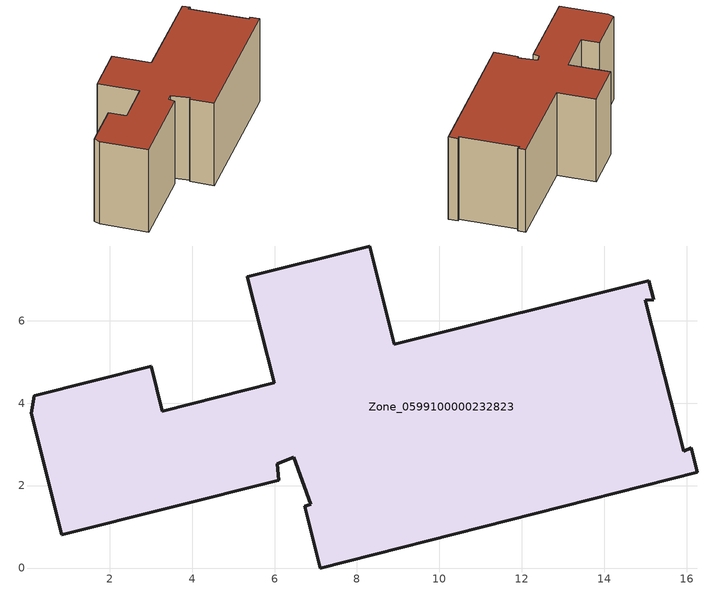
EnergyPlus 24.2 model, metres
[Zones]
Zone_0599100000232823
 floor ground (C_G): 15.93,2.83 16.11,2.92 16.26,2.32 7.11,0 6.74,1.49 6.88,1.55 6.47,2.69 6.07,2.53 6.1,2.13 0.84,0.81 0.09,3.75 0.17,4.17 3.01,4.89 3.28,3.8 5.99,4.49 5.34,7.06 8.31,7.81 8.91,5.43 15.08,6.97 15.2,6.5 14.99,6.5 z0
 wall outside (C_F): 8.91,5.43 8.31,7.81 5.34,7.06 5.99,4.49 3.28,3.8 3.01,4.89 0.17,4.17 0.09,3.75 0.84,0.81 6.1,2.13 6.07,2.53 6.47,2.69 6.88,1.55 6.74,1.49 7.11,0 16.26,2.32 16.11,2.92 15.93,2.83 14.99,6.5 15.2,6.5 15.08,6.97 8.91,5.43 z0:5.89
 roof outside (C_R): 16.11,2.92 15.93,2.83 14.99,6.5 15.2,6.5 15.08,6.97 8.91,5.43 8.31,7.81 5.34,7.06 5.99,4.49 3.28,3.8 3.01,4.89 0.17,4.17 0.09,3.75 0.84,0.81 6.1,2.13 6.07,2.53 6.47,2.69 6.88,1.55 6.74,1.49 7.11,0 16.26,2.32 z5.89
[BUILDING]
Pand.0599100000232823: North Axis=0; Terrain=City; Loads Convergence Tolerance Value=0.04; Temperature Convergence Tolerance Value=0.4; Solar Distribution=FullExterior; Maximum Number of Warmup Days=25; Minimum Number of Warmup Days=1
[Site:Location]
Rotterdam.The.Hague.AP_ZH_NLD Design_Conditions: Latitude=51.96; Longitude=4.45; Time Zone=1; Elevation=-4.5
[SITE:GROUNDTEMPERATURE:BUILDINGSURFACE]
18, 18, 18, 18, 18, 18, 18, 18, 18, 18, 18, 18
[MATERIAL] Thermal Absorptance=0.9; Solar Absorptance=0.7; Visible Absorptance=0.7
Name | Roughness | Thickness | Conductivity | Density | Specific Heat
G.TI.1965-1974 | MediumSmooth | 0.15 | 0.882353 | 540 | 1210
F.TI.1965-1974 | Rough | 0.3 | 0.697674 | 1920 | 840
R.TI.1965-1974 | MediumRough | 0.2 | 0.232558 | 1500 | 1000
[CONSTRUCTION]
C_G: G.TI.1965-1974
C_F: F.TI.1965-1974
C_R: R.TI.1965-1974
[ZONE]
Zone_0599100000232823: Type=1; Multiplier=1; Ceiling Height=Autocalculate; Volume=Autocalculate; Floor Area=autocalculate; Part of Total Floor Area=Yes
[ZONEINFILTRATION:DESIGNFLOWRATE]
Infil_Zone_0599100000232823: Zone or ZoneList or Space or SpaceList=Zone_0599100000232823; Schedule=AlwaysOn; Design Flow Rate Calculation Method=Flow/Area; Flow Rate per Floor Area=0.003; Constant Term Coefficient=1; Temperature Term Coefficient=0; Velocity Term Coefficient=0; Velocity Squared Term Coefficient=0
[HVACTEMPLATE:ZONE:IDEALLOADSAIRSYSTEM]
Zone_0599100000232823: Maximum Heating Supply Air Temperature=50; Minimum Cooling Supply Air Temperature=13; Maximum Heating Supply Air Humidity Ratio=0.0156; Minimum Cooling Supply Air Humidity Ratio=0.0077; Heating Limit=NoLimit; Cooling Limit=NoLimit; Dehumidification Control Type=ConstantSensibleHeatRatio; Cooling Sensible Heat Ratio=0.7; Dehumidification Setpoint=60; Humidification Control Type=None; Humidification Setpoint=30; Outdoor Air Method=None; Outdoor Air Flow Rate per Person=0.00944; Outdoor Air Flow Rate per Zone Floor Area=0; Outdoor Air Flow Rate per Zone=0; Demand Controlled Ventilation Type=None; Outdoor Air Economizer Type=NoEconomizer; Heat Recovery Type=None; Sensible Heat Recovery Effectiveness=0.7; Latent Heat Recovery Effectiveness=0.65
[ZONECONTROL:THERMOSTAT]
ThermostatControl_Zone_0599100000232823: Zone or ZoneList=Zone_0599100000232823; Control Type Schedule=DualSetpointControlType; Control 1=Thermostat_Zone_0599100000232823; Temperature Difference Between Cutout And Setpoint=0
[THERMOSTATSETPOINT:DUALSETPOINT]
Thermostat_Zone_0599100000232823: Heating Setpoint Temperature Schedule=HeatingSetpoint_Zone_0599100000232823; Cooling Setpoint Temperature Schedule=CoolingSetpoint_Zone_0599100000232823
[SCHEDULE:COMPACT]
HeatingSetpoint_Zone_0599100000232823: Through: 12/31, For: AllDays, Until: 24:00, 21
CoolingSetpoint_Zone_0599100000232823: Through: 12/31, For: AllDays, Until: 24:00, 24
DualSetpointControlType: Through: 12/31, For: AllDays, Until: 24:00, 4
AlwaysOn: Through: 12/31, For: AllDays, Until: 24:00, 1
